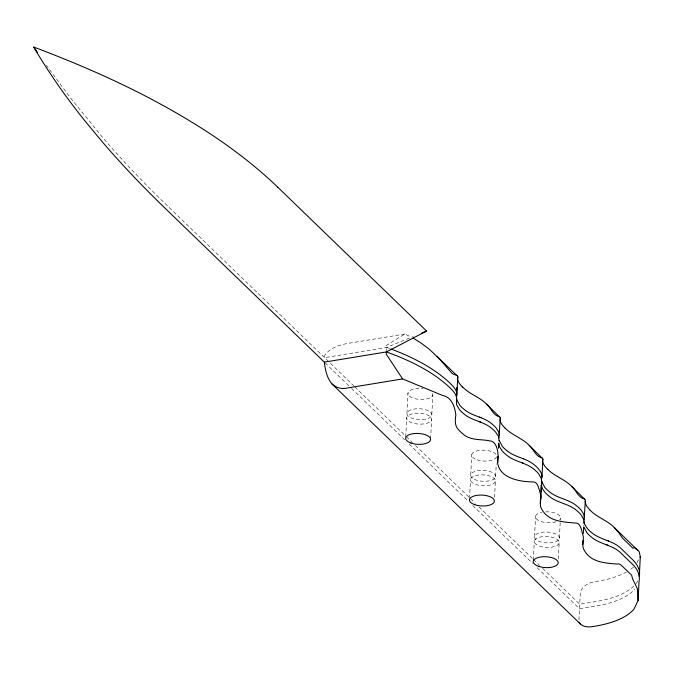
<?xml version="1.0" encoding="UTF-8"?>
<svg xmlns="http://www.w3.org/2000/svg" width="674" height="674" viewBox="0 0 674 674"><rect width="100%" height="100%" fill="white"/><g stroke="black" fill="none" stroke-linecap="round" stroke-linejoin="round"><path stroke-width="0.51" stroke-dasharray="3.37 2.53" d="M386.371 351.938L386.716 345.206L404.863 334.026L411.401 337.227M405.756 436.912L406.725 417.72M406.953 413.229L407.972 393.026A12.477 5.434 2.9 0 1 423.045 388.788M430.602 438.833L431.571 419.641A12.477 5.434 2.9 0 0 413.836 413.541A12.477 5.434 2.9 0 0 412.041 422.859A12.477 5.434 2.9 0 0 431.571 419.641M431.798 415.15A12.477 5.434 2.9 0 0 414.063 409.059A12.477 5.434 2.9 0 0 412.269 418.369A12.477 5.434 2.9 0 0 431.798 415.15L432.826 394.956M469.542 498.549L470.519 479.366M470.738 474.875L471.766 454.672M494.548 497.446L495.365 481.287A12.477 5.434 2.9 0 0 477.622 475.187A12.477 5.434 2.9 0 0 475.827 484.496A12.477 5.434 2.9 0 0 495.365 481.287M495.592 476.796A12.477 5.434 2.9 0 0 477.849 470.696A12.477 5.434 2.9 0 0 476.055 480.006A12.477 5.434 2.9 0 0 495.592 476.796L496.258 463.67M533.336 560.195L534.305 541.003M534.533 536.512L535.56 516.318M558.333 559.091L559.159 542.924A12.477 5.434 2.9 0 0 541.416 536.833A12.477 5.434 2.9 0 0 539.621 546.142A12.477 5.434 2.9 0 0 559.159 542.924M559.386 538.442A12.477 5.434 2.9 0 0 541.643 532.342A12.477 5.434 2.9 0 0 539.849 541.652A12.477 5.434 2.9 0 0 559.386 538.442L560.406 518.239M578.941 619.937L580.306 593.002C581.738 585.142 590.643 582.007 597.678 581.241A74.89 32.596 2.9 0 0 626.432 572.007M636.989 562.748L638.607 559.572M404.863 334.026L347.632 343.445C339.03 345.004 329.99 347.927 324.683 355.409L324.573 357.65L386.598 347.447L413.272 336.528M354.103 386.185L165.096 203.548A2258.347 982.903 2.9 0 1 103.383 138.372L71.132 98.749L48.747 68.554M354.861 386.918L405.588 435.943M406.346 436.668L412.404 442.523M415.428 445.455L475.246 503.251M479.029 506.915L532.789 558.856M533.547 559.589L539.604 565.444M542.637 568.367L579.733 604.224L596.65 601.435A74.89 32.596 2.9 0 0 635.161 584.543M325.104 362.873L350.842 387.752M351.601 388.477L404.602 439.701M409.143 444.09L468.203 501.161M472.744 505.551L532.561 563.346M537.102 567.735L579.505 608.715L596.423 605.926A74.89 32.596 2.9 0 0 634.933 589.025M46.413 65.268L48.166 67.729M583.751 525.383L583.785 526.242M637.621 581.005A74.89 32.596 2.9 0 1 635.86 583.676M386.598 347.447A196.985 85.733 2.9 0 1 390.094 348.711M432.666 393.532A12.477 5.434 2.9 0 1 420.997 399.446A12.477 5.434 2.9 0 1 407.972 393.026M545.763 511.836A12.477 5.434 2.9 0 1 559.715 519.595M556.033 521.76A12.477 5.434 2.9 0 1 537.793 519.999A12.477 5.434 2.9 0 1 541.702 512.324M633.467 567.087A74.89 32.596 2.9 0 1 629.187 570.33M477.082 459.811A12.477 5.434 2.9 0 0 496.612 456.593A12.477 5.434 2.9 0 0 478.877 450.493A12.477 5.434 2.9 0 0 477.082 459.811"/><path stroke-width="1.01" d="M277.772 187.229A782.244 340.454 2.9 0 0 213.843 136.224C157.927 98.901 96.5 70.635 33.7 47.045C49.143 73.314 66.701 98.32 85.842 122.019L103.156 142.863A2258.347 982.903 2.9 0 0 164.869 208.039L324.346 362.14C325.146 369.487 326.898 377.785 331.743 383.717L580.525 624.124C584.56 627.806 590.466 627.09 595.403 626.129A74.89 32.596 2.9 0 0 633.905 609.229L638.084 600.509L639.078 580.878A74.89 32.596 2.9 0 0 632.195 563.97L621.563 553.699C613.323 544.878 600.189 544.676 591.233 536.959A62.059 27.011 2.9 0 1 587.147 532.999L583.928 527.135M456.652 392.571L456.905 387.542M413.246 338.163L421.351 343.243L429.38 349.326L457.317 375.89L457.848 376.833L456.677 396.034M499.004 437.889L500.31 417.72L486.695 404.232C479.778 397.062 469.433 394.223 462.693 387.036M638.084 600.509L637.326 588.469L632.701 579.193L631.631 575.2L620.998 564.922L618.74 563.818L617.081 564.096C605.362 562.95 591.452 562.588 584.636 550.936C581.03 546.285 584.333 540.565 583.061 535.434C581.494 531.07 580.912 521.971 574.551 522.999C562.832 521.853 548.922 521.491 542.115 509.839C538.509 505.188 541.795 499.476 540.54 494.337C538.964 489.973 538.391 480.874 532.022 481.902C517.051 481.733 493.958 476.417 498.035 456.29M498.44 448.227L498.693 443.197L499.51 446.828L502.088 450.813A62.059 27.011 2.9 0 0 506.182 454.765C514.338 461.985 526.141 462.347 534.297 469.559A62.059 27.011 2.9 0 1 538.391 473.51L541.34 478.456L541.5 482.71M541.972 476.998L542.84 458.817L529.216 445.329C522.308 438.159 511.962 435.311 505.222 428.125M540.253 503.427L540.506 498.389M540.868 491.338L541.171 485.297M540.893 498.659L541.786 481.11L541.736 481.581M584.063 520.084L585.369 499.906L571.746 486.417C564.829 479.256 554.483 476.408 547.743 469.222M582.783 544.525L582.985 540.489M583.339 533.446L583.65 527.397M584.013 521.752L584.796 524.532L587.374 528.517A62.059 27.011 2.9 0 0 591.46 532.468C600.416 540.186 613.551 540.388 621.79 549.209L632.423 559.487A74.89 32.596 2.9 0 1 639.306 576.388L640.3 556.758L639.188 551.703L614.275 527.515C607.358 520.353 597.012 517.506 590.272 510.319M497.724 462.33C498.945 455.734 497.918 441.049 489.501 440.813C480.436 438.985 469.972 440.754 462.642 433.66A61.823 28.974 -2.2 0 1 458.556 429.709C454.546 425.791 455.06 420.062 455.835 415.058C454.967 406.953 451.706 397.087 442.54 395.436L402.589 378.914L345.358 388.334C340.387 389.033 335.315 387.205 331.743 383.717M456.728 398.898L456.643 399.758C457.141 395.621 454.183 392.066 451.454 389.319A196.985 85.733 2.9 0 0 386.371 351.938L324.346 362.14M456.871 395.267C457.368 391.131 454.411 387.575 451.681 384.829A196.985 85.733 2.9 0 0 390.962 349.022M499.173 440.855L498.44 436.407L495.862 432.422A62.059 27.011 2.9 0 0 491.767 428.462C483.612 421.25 471.817 420.888 463.653 413.668A62.059 27.011 2.9 0 1 459.567 409.716L456.61 404.779L456.45 400.524M457.848 376.833C456.231 380.81 460.3 384.525 462.684 387.23M500.378 417.956C498.752 421.916 502.846 425.631 505.214 428.327M542.899 459.053C541.281 463.013 545.367 466.72 547.735 469.424M585.015 501.229L586.287 505.593L590.264 510.513M541.534 478.987C542.949 475.414 540.885 471.707 538.619 469.028A62.059 27.011 2.9 0 0 534.524 465.068C526.369 457.857 514.565 457.494 506.41 450.274A62.059 27.011 2.9 0 1 502.315 446.323L499.105 440.459M584.029 523.808L583.869 519.544L580.912 514.607A62.059 27.011 2.9 0 0 576.826 510.656C568.662 503.444 556.867 503.074 548.712 495.862A62.059 27.011 2.9 0 1 544.617 491.91L542.528 488.903L541.256 485.145M639.938 557.221L640.3 556.758M277.764 187.237L426.608 331.069L386.371 351.938L386.261 354.179L402.589 378.914M421.84 333.015L426.608 331.069M457.166 375.696L452.254 373.607L437.114 356.327M499.695 416.793C493.258 415.706 491.346 408.402 486.695 404.232M542.225 457.89C535.788 456.795 533.875 449.499 529.216 445.329M584.746 498.987C578.317 497.892 576.396 490.596 571.746 486.417M499.485 435.547L498.667 431.916L496.089 427.931A62.059 27.011 2.9 0 0 491.995 423.98C483.839 416.759 472.044 416.397 463.881 409.185A62.059 27.011 2.9 0 1 459.794 405.226L456.576 399.362M479.433 417.063L481.009 417.653M479.206 421.553L480.781 422.143M522.797 458.472L523.496 458.733M522.401 462.895L523.277 463.223M607.013 540.354L608.588 540.936M606.785 544.836L608.361 545.426M637.899 550.346L634.301 547.608L632.996 548.265L622.363 537.987L618.681 532.511L614.275 527.515M33.7 47.045L37.289 52.218M579.286 622.186L580.525 624.124M541.626 481.548L544.845 487.42A62.059 27.011 2.9 0 0 548.939 491.371C557.095 498.583 568.89 498.954 577.054 506.166A62.059 27.011 2.9 0 1 581.14 510.117L583.718 514.102L584.535 517.742M538.602 566.345A12.477 5.434 2.9 0 0 558.131 563.127A12.477 5.434 2.9 0 0 540.388 557.027A12.477 5.434 2.9 0 0 538.602 566.345M474.808 504.7A12.477 5.434 2.9 0 0 494.345 501.481A12.477 5.434 2.9 0 0 476.602 495.39A12.477 5.434 2.9 0 0 474.808 504.7M411.014 443.054A12.477 5.434 2.9 0 0 430.551 439.844A12.477 5.434 2.9 0 0 412.808 433.744A12.477 5.434 2.9 0 0 411.014 443.054"/></g></svg>
